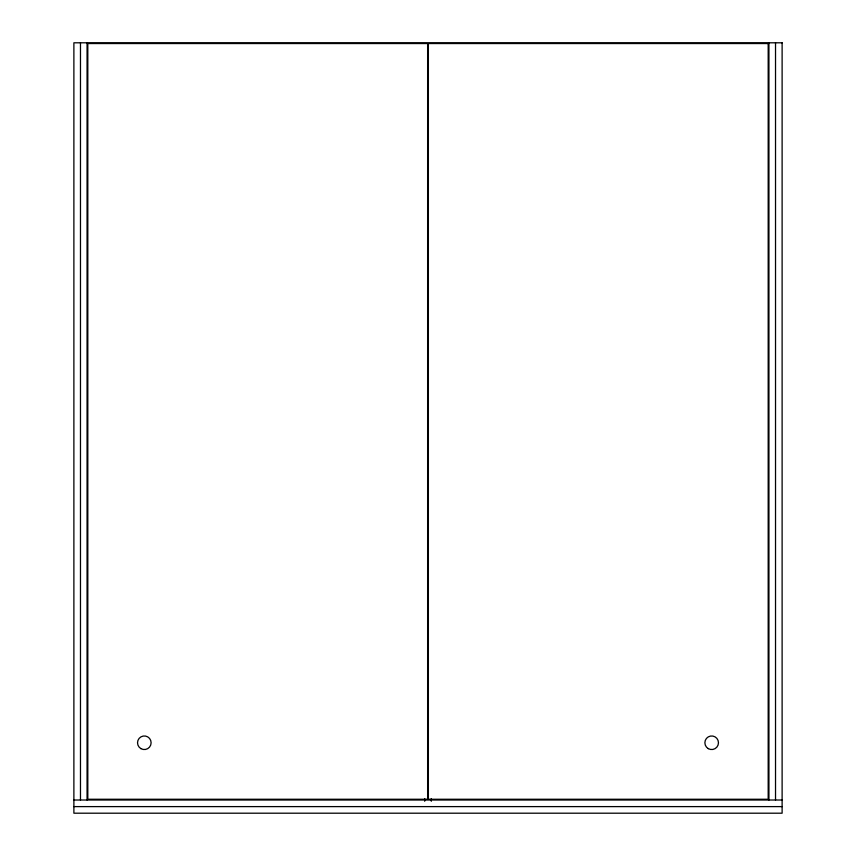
<?xml version="1.0" encoding="UTF-8"?>
<svg xmlns="http://www.w3.org/2000/svg" width="856" height="856" viewBox="0 0 856 856"><rect width="100%" height="100%" fill="white"/><g stroke="black" fill="none" stroke-linecap="round" stroke-linejoin="round"><path stroke-width="1.28" d="M73.883 800.018L782.117 800.018M73.883 806.609L782.117 806.609M775.525 42.8L775.525 800.018M768.934 42.8L768.934 800.018M431.296 798.595L431.296 801.27M424.704 798.595L424.704 801.27M87.066 42.8L87.066 800.018M80.475 42.8L80.475 800.018M782.117 42.8L73.883 42.8L73.883 813.2L782.117 813.2L782.117 42.8M427.625 43.549L87.815 43.549L87.815 799.258L427.625 799.258L427.625 43.549M768.185 43.549L428.375 43.549L428.375 799.258L768.185 799.258L768.185 43.549M708.276 748.636A6.784 6.784 0 0 0 718.462 742.751A6.784 6.784 0 0 0 708.276 736.877A6.784 6.784 0 0 0 708.276 748.636M140.93 748.636A6.784 6.784 0 0 0 151.116 742.751A6.784 6.784 0 0 0 140.93 736.877A6.784 6.784 0 0 0 140.93 748.636"/></g></svg>
